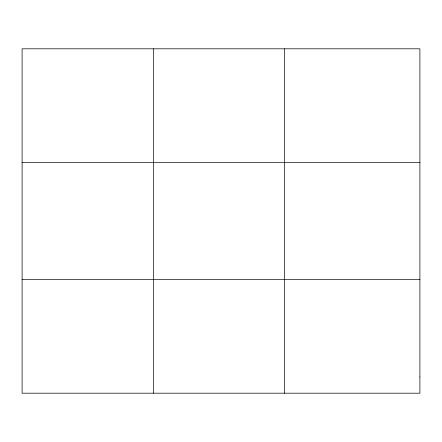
<?xml version="1.0" encoding="UTF-8"?>
<svg xmlns="http://www.w3.org/2000/svg" width="442" height="442" viewBox="0 0 442 442"><rect width="100%" height="100%" fill="white"/><g stroke="black" fill="none" stroke-linecap="round" stroke-linejoin="round"><path stroke-width="0.66" d="M153.374 393.192L153.374 48.808M284.648 393.192L284.648 48.808M22.1 162.457L419.9 162.457M22.1 279.543L419.9 279.543M419.9 376.96L419.9 393.192L22.1 393.192L22.1 48.808L419.9 48.808L419.9 376.96"/></g></svg>
